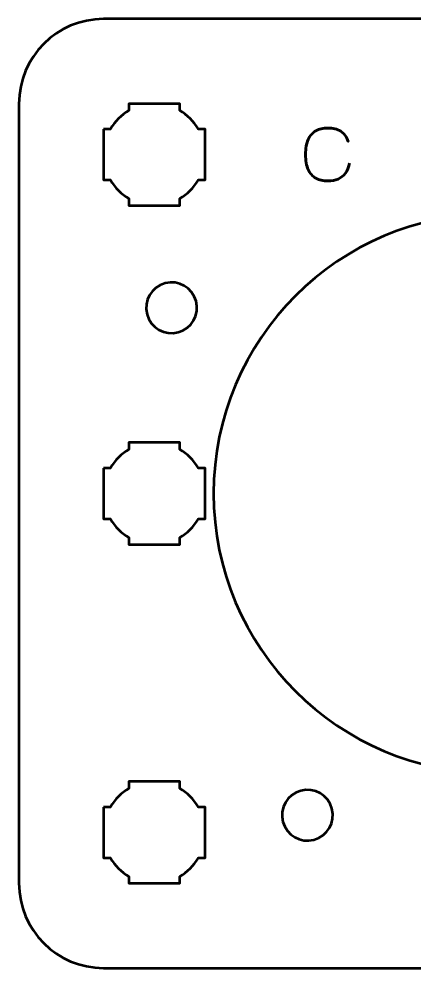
# Model space of a CAD drawing. Header units: centimetres. Extents: x -16.3 to -4.7, y -20.6 to -9.1.
# Drawn here: x -10.3 to -7.97, y -14.65 to -9.05 of the extents above; entities that cross this region are included whole.
import ezdxf

# ---------------------------------------------------------------- set-up
doc = ezdxf.new("R2010")
doc.units = ezdxf.units.CM
doc.header["$MEASUREMENT"] = 0
doc.layers.add('Layer 1', color=7, linetype='Continuous')

msp = doc.modelspace()

# ---------------------------------------------------------------- linework, layer by layer
at = {"layer": 'Layer 1', "lineweight": 53}
for points, knots in [([(-10.3, -14.15), (-10.3, -14.15), (-10.3, -9.55), (-10.3, -9.55), (-10.3, -9.55), (-10.3, -9.27391), (-10.07609, -9.05), (-9.8, -9.05), (-9.8, -9.05), (-9.8, -9.05), (-5.2, -9.05), (-5.2, -9.05), (-5.2, -9.05), (-4.92391, -9.05), (-4.7, -9.27391), (-4.7, -9.55), (-4.7, -9.55), (-4.7, -9.55), (-4.7, -14.15), (-4.7, -14.15), (-4.7, -14.15), (-4.7, -14.42609), (-4.92391, -14.65), (-5.2, -14.65), (-5.2, -14.65), (-5.2, -14.65), (-9.8, -14.65), (-9.8, -14.65), (-9.8, -14.65), (-10.07609, -14.65), (-10.3, -14.42609), (-10.3, -14.15)], [0, 0, 0, 0, 0.125, 0.125, 0.125, 0.125, 0.25, 0.25, 0.25, 0.25, 0.375, 0.375, 0.375, 0.375, 0.5, 0.5, 0.5, 0.5, 0.625, 0.625, 0.625, 0.625, 0.75, 0.75, 0.75, 0.75, 0.875, 0.875, 0.875, 0.875, 1, 1, 1, 1]), ([(-9.8, -9.7), (-9.8, -9.7), (-9.75985, -9.7), (-9.75985, -9.7), (-9.75985, -9.7), (-9.7335, -9.65447), (-9.69553, -9.6165), (-9.65, -9.59015), (-9.65, -9.59015), (-9.65, -9.59015), (-9.65, -9.55), (-9.65, -9.55), (-9.65, -9.55), (-9.65, -9.55), (-9.5, -9.55), (-9.5, -9.55), (-9.5, -9.55), (-9.5, -9.55), (-9.35, -9.55), (-9.35, -9.55), (-9.35, -9.55), (-9.35, -9.55), (-9.35, -9.59015), (-9.35, -9.59015), (-9.35, -9.59015), (-9.30447, -9.6165), (-9.2665, -9.65447), (-9.24015, -9.7), (-9.24015, -9.7), (-9.24015, -9.7), (-9.2, -9.7), (-9.2, -9.7), (-9.2, -9.7), (-9.2, -9.7), (-9.2, -9.85), (-9.2, -9.85), (-9.2, -9.85), (-9.2, -9.85), (-9.2, -10), (-9.2, -10), (-9.2, -10), (-9.2, -10), (-9.24015, -10), (-9.24015, -10), (-9.24015, -10), (-9.2665, -10.04553), (-9.30447, -10.0835), (-9.35, -10.10985), (-9.35, -10.10985), (-9.35, -10.10985), (-9.35, -10.15), (-9.35, -10.15), (-9.35, -10.15), (-9.35, -10.15), (-9.5, -10.15), (-9.5, -10.15), (-9.5, -10.15), (-9.5, -10.15), (-9.65, -10.15), (-9.65, -10.15), (-9.65, -10.15), (-9.65, -10.15), (-9.65, -10.10985), (-9.65, -10.10985), (-9.65, -10.10985), (-9.69553, -10.0835), (-9.7335, -10.04553), (-9.75985, -10), (-9.75985, -10), (-9.75985, -10), (-9.8, -10), (-9.8, -10), (-9.8, -10), (-9.8, -10), (-9.8, -9.85), (-9.8, -9.85), (-9.8, -9.85), (-9.8, -9.85), (-9.8, -9.7), (-9.8, -9.7)], [0, 0, 0, 0, 0.05, 0.05, 0.05, 0.05, 0.1, 0.1, 0.1, 0.1, 0.15, 0.15, 0.15, 0.15, 0.2, 0.2, 0.2, 0.2, 0.25, 0.25, 0.25, 0.25, 0.3, 0.3, 0.3, 0.3, 0.35, 0.35, 0.35, 0.35, 0.4, 0.4, 0.4, 0.4, 0.45, 0.45, 0.45, 0.45, 0.5, 0.5, 0.5, 0.5, 0.55, 0.55, 0.55, 0.55, 0.6, 0.6, 0.6, 0.6, 0.65, 0.65, 0.65, 0.65, 0.7, 0.7, 0.7, 0.7, 0.75, 0.75, 0.75, 0.75, 0.8, 0.8, 0.8, 0.8, 0.85, 0.85, 0.85, 0.85, 0.9, 0.9, 0.9, 0.9, 0.95, 0.95, 0.95, 0.95, 1, 1, 1, 1]), ([(-9.14993, -11.85001), (-9.14993, -10.9389), (-8.41104, -10.20001), (-7.49993, -10.20001), (-7.49993, -10.20001), (-6.58882, -10.20001), (-5.84993, -10.9389), (-5.84993, -11.85001), (-5.84993, -11.85001), (-5.84993, -12.76112), (-6.58882, -13.50001), (-7.49993, -13.50001), (-7.49993, -13.50001), (-8.41104, -13.50001), (-9.14993, -12.76112), (-9.14993, -11.85001)], [0, 0, 0, 0, 0.25, 0.25, 0.25, 0.25, 0.5, 0.5, 0.5, 0.5, 0.75, 0.75, 0.75, 0.75, 1, 1, 1, 1]), ([(-9.54313, -10.79286), (-9.56457, -10.71286), (-9.51708, -10.63061), (-9.43709, -10.60918), (-9.43709, -10.60918), (-9.35709, -10.58774), (-9.27484, -10.63523), (-9.25341, -10.71522), (-9.25341, -10.71522), (-9.23197, -10.79522), (-9.27946, -10.87747), (-9.35945, -10.8989), (-9.35945, -10.8989), (-9.43945, -10.92034), (-9.5217, -10.87285), (-9.54313, -10.79286)], [0, 0, 0, 0, 0.25, 0.25, 0.25, 0.25, 0.5, 0.5, 0.5, 0.5, 0.75, 0.75, 0.75, 0.75, 1, 1, 1, 1]), ([(-9.8, -11.7), (-9.8, -11.7), (-9.75985, -11.7), (-9.75985, -11.7), (-9.75985, -11.7), (-9.7335, -11.65447), (-9.69553, -11.6165), (-9.65, -11.59015), (-9.65, -11.59015), (-9.65, -11.59015), (-9.65, -11.55), (-9.65, -11.55), (-9.65, -11.55), (-9.65, -11.55), (-9.5, -11.55), (-9.5, -11.55), (-9.5, -11.55), (-9.5, -11.55), (-9.35, -11.55), (-9.35, -11.55), (-9.35, -11.55), (-9.35, -11.55), (-9.35, -11.59015), (-9.35, -11.59015), (-9.35, -11.59015), (-9.30447, -11.6165), (-9.2665, -11.65447), (-9.24015, -11.7), (-9.24015, -11.7), (-9.24015, -11.7), (-9.2, -11.7), (-9.2, -11.7), (-9.2, -11.7), (-9.2, -11.7), (-9.2, -11.85), (-9.2, -11.85), (-9.2, -11.85), (-9.2, -11.85), (-9.2, -12), (-9.2, -12), (-9.2, -12), (-9.2, -12), (-9.24015, -12), (-9.24015, -12), (-9.24015, -12), (-9.2665, -12.04553), (-9.30447, -12.0835), (-9.35, -12.10985), (-9.35, -12.10985), (-9.35, -12.10985), (-9.35, -12.15), (-9.35, -12.15), (-9.35, -12.15), (-9.35, -12.15), (-9.5, -12.15), (-9.5, -12.15), (-9.5, -12.15), (-9.5, -12.15), (-9.65, -12.15), (-9.65, -12.15), (-9.65, -12.15), (-9.65, -12.15), (-9.65, -12.10985), (-9.65, -12.10985), (-9.65, -12.10985), (-9.69553, -12.0835), (-9.7335, -12.04553), (-9.75985, -12), (-9.75985, -12), (-9.75985, -12), (-9.8, -12), (-9.8, -12), (-9.8, -12), (-9.8, -12), (-9.8, -11.85), (-9.8, -11.85), (-9.8, -11.85), (-9.8, -11.85), (-9.8, -11.7), (-9.8, -11.7)], [0, 0, 0, 0, 0.05, 0.05, 0.05, 0.05, 0.1, 0.1, 0.1, 0.1, 0.15, 0.15, 0.15, 0.15, 0.2, 0.2, 0.2, 0.2, 0.25, 0.25, 0.25, 0.25, 0.3, 0.3, 0.3, 0.3, 0.35, 0.35, 0.35, 0.35, 0.4, 0.4, 0.4, 0.4, 0.45, 0.45, 0.45, 0.45, 0.5, 0.5, 0.5, 0.5, 0.55, 0.55, 0.55, 0.55, 0.6, 0.6, 0.6, 0.6, 0.65, 0.65, 0.65, 0.65, 0.7, 0.7, 0.7, 0.7, 0.75, 0.75, 0.75, 0.75, 0.8, 0.8, 0.8, 0.8, 0.85, 0.85, 0.85, 0.85, 0.9, 0.9, 0.9, 0.9, 0.95, 0.95, 0.95, 0.95, 1, 1, 1, 1]), ([(-9.8, -13.7), (-9.8, -13.7), (-9.75985, -13.7), (-9.75985, -13.7), (-9.75985, -13.7), (-9.7335, -13.65447), (-9.69553, -13.6165), (-9.65, -13.59015), (-9.65, -13.59015), (-9.65, -13.59015), (-9.65, -13.55), (-9.65, -13.55), (-9.65, -13.55), (-9.65, -13.55), (-9.5, -13.55), (-9.5, -13.55), (-9.5, -13.55), (-9.5, -13.55), (-9.35, -13.55), (-9.35, -13.55), (-9.35, -13.55), (-9.35, -13.55), (-9.35, -13.59015), (-9.35, -13.59015), (-9.35, -13.59015), (-9.30447, -13.6165), (-9.2665, -13.65447), (-9.24015, -13.7), (-9.24015, -13.7), (-9.24015, -13.7), (-9.2, -13.7), (-9.2, -13.7), (-9.2, -13.7), (-9.2, -13.7), (-9.2, -13.85), (-9.2, -13.85), (-9.2, -13.85), (-9.2, -13.85), (-9.2, -14), (-9.2, -14), (-9.2, -14), (-9.2, -14), (-9.24015, -14), (-9.24015, -14), (-9.24015, -14), (-9.2665, -14.04553), (-9.30447, -14.0835), (-9.35, -14.10985), (-9.35, -14.10985), (-9.35, -14.10985), (-9.35, -14.15), (-9.35, -14.15), (-9.35, -14.15), (-9.35, -14.15), (-9.5, -14.15), (-9.5, -14.15), (-9.5, -14.15), (-9.5, -14.15), (-9.65, -14.15), (-9.65, -14.15), (-9.65, -14.15), (-9.65, -14.15), (-9.65, -14.10985), (-9.65, -14.10985), (-9.65, -14.10985), (-9.69553, -14.0835), (-9.7335, -14.04553), (-9.75985, -14), (-9.75985, -14), (-9.75985, -14), (-9.8, -14), (-9.8, -14), (-9.8, -14), (-9.8, -14), (-9.8, -13.85), (-9.8, -13.85), (-9.8, -13.85), (-9.8, -13.85), (-9.8, -13.7), (-9.8, -13.7)], [0, 0, 0, 0, 0.05, 0.05, 0.05, 0.05, 0.1, 0.1, 0.1, 0.1, 0.15, 0.15, 0.15, 0.15, 0.2, 0.2, 0.2, 0.2, 0.25, 0.25, 0.25, 0.25, 0.3, 0.3, 0.3, 0.3, 0.35, 0.35, 0.35, 0.35, 0.4, 0.4, 0.4, 0.4, 0.45, 0.45, 0.45, 0.45, 0.5, 0.5, 0.5, 0.5, 0.55, 0.55, 0.55, 0.55, 0.6, 0.6, 0.6, 0.6, 0.65, 0.65, 0.65, 0.65, 0.7, 0.7, 0.7, 0.7, 0.75, 0.75, 0.75, 0.75, 0.8, 0.8, 0.8, 0.8, 0.85, 0.85, 0.85, 0.85, 0.9, 0.9, 0.9, 0.9, 0.95, 0.95, 0.95, 0.95, 1, 1, 1, 1]), ([(-8.74081, -13.78718), (-8.76225, -13.70719), (-8.71476, -13.62493), (-8.63477, -13.6035), (-8.63477, -13.6035), (-8.55477, -13.58206), (-8.47252, -13.62955), (-8.45108, -13.70955), (-8.45108, -13.70955), (-8.42965, -13.78954), (-8.47714, -13.8718), (-8.55713, -13.89323), (-8.55713, -13.89323), (-8.63713, -13.91467), (-8.71938, -13.86718), (-8.74081, -13.78718)], [0, 0, 0, 0, 0.25, 0.25, 0.25, 0.25, 0.5, 0.5, 0.5, 0.5, 0.75, 0.75, 0.75, 0.75, 1, 1, 1, 1])]:
    msp.add_open_spline(points, degree=3, knots=knots, dxfattribs=at)
at = {"layer": 'Layer 1', "color": 5, "lineweight": 53}
msp.add_open_spline([(-8.34802, -9.90016), (-8.35254, -9.92436), (-8.36044, -9.94433), (-8.37152, -9.95999), (-8.37152, -9.95999), (-8.38266, -9.97559), (-8.39692, -9.98716), (-8.41427, -9.99471), (-8.41427, -9.99471), (-8.43156, -10.00226), (-8.45188, -10.00607), (-8.47502, -10.006), (-8.47502, -10.006), (-8.50317, -10.00607), (-8.52709, -10.00063), (-8.54671, -9.98956), (-8.54671, -9.98956), (-8.56632, -9.97855), (-8.58128, -9.96155), (-8.59158, -9.93848), (-8.59158, -9.93848), (-8.60188, -9.9154), (-8.60703, -9.88584), (-8.6071, -9.84979), (-8.6071, -9.84979), (-8.60703, -9.81388), (-8.60188, -9.78438), (-8.59158, -9.76131), (-8.59158, -9.76131), (-8.58128, -9.73824), (-8.56632, -9.72117), (-8.54671, -9.71009), (-8.54671, -9.71009), (-8.52709, -9.69901), (-8.50317, -9.69351), (-8.47502, -9.69358), (-8.47502, -9.69358), (-8.44489, -9.69351), (-8.41964, -9.69993), (-8.39932, -9.71284), (-8.39932, -9.71284), (-8.37907, -9.72575), (-8.36418, -9.74572), (-8.3548, -9.77274), (-8.3548, -9.77274), (-8.36418, -9.74572), (-8.37907, -9.72575), (-8.39932, -9.71284), (-8.39932, -9.71284), (-8.41964, -9.69993), (-8.44489, -9.69351), (-8.47502, -9.69358), (-8.47502, -9.69358), (-8.50317, -9.69351), (-8.52709, -9.69901), (-8.54671, -9.71009), (-8.54671, -9.71009), (-8.56632, -9.72117), (-8.58128, -9.73824), (-8.59158, -9.76131), (-8.59158, -9.76131), (-8.60188, -9.78438), (-8.60703, -9.81388), (-8.6071, -9.84979), (-8.6071, -9.84979), (-8.60703, -9.88584), (-8.60188, -9.9154), (-8.59158, -9.93848), (-8.59158, -9.93848), (-8.58128, -9.96155), (-8.56632, -9.97855), (-8.54671, -9.98956), (-8.54671, -9.98956), (-8.52709, -10.00063), (-8.50317, -10.00607), (-8.47502, -10.006), (-8.47502, -10.006), (-8.45188, -10.00607), (-8.43156, -10.00226), (-8.41427, -9.99471), (-8.41427, -9.99471), (-8.39692, -9.98716), (-8.38266, -9.97559), (-8.37152, -9.95999), (-8.37152, -9.95999), (-8.36044, -9.94433), (-8.35254, -9.92436), (-8.34802, -9.90016)], degree=3, knots=[0, 0, 0, 0, 0.0454545, 0.0454545, 0.0454545, 0.0454545, 0.0909091, 0.0909091, 0.0909091, 0.0909091, 0.1363636, 0.1363636, 0.1363636, 0.1363636, 0.1818182, 0.1818182, 0.1818182, 0.1818182, 0.2272727, 0.2272727, 0.2272727, 0.2272727, 0.2727273, 0.2727273, 0.2727273, 0.2727273, 0.3181818, 0.3181818, 0.3181818, 0.3181818, 0.3636364, 0.3636364, 0.3636364, 0.3636364, 0.4090909, 0.4090909, 0.4090909, 0.4090909, 0.4545455, 0.4545455, 0.4545455, 0.4545455, 0.5, 0.5, 0.5, 0.5, 0.5454545, 0.5454545, 0.5454545, 0.5454545, 0.5909091, 0.5909091, 0.5909091, 0.5909091, 0.6363636, 0.6363636, 0.6363636, 0.6363636, 0.6818182, 0.6818182, 0.6818182, 0.6818182, 0.7272727, 0.7272727, 0.7272727, 0.7272727, 0.7727273, 0.7727273, 0.7727273, 0.7727273, 0.8181818, 0.8181818, 0.8181818, 0.8181818, 0.8636364, 0.8636364, 0.8636364, 0.8636364, 0.9090909, 0.9090909, 0.9090909, 0.9090909, 0.9545455, 0.9545455, 0.9545455, 0.9545455, 1, 1, 1, 1], dxfattribs=at)

doc.saveas('drawing.dxf')
